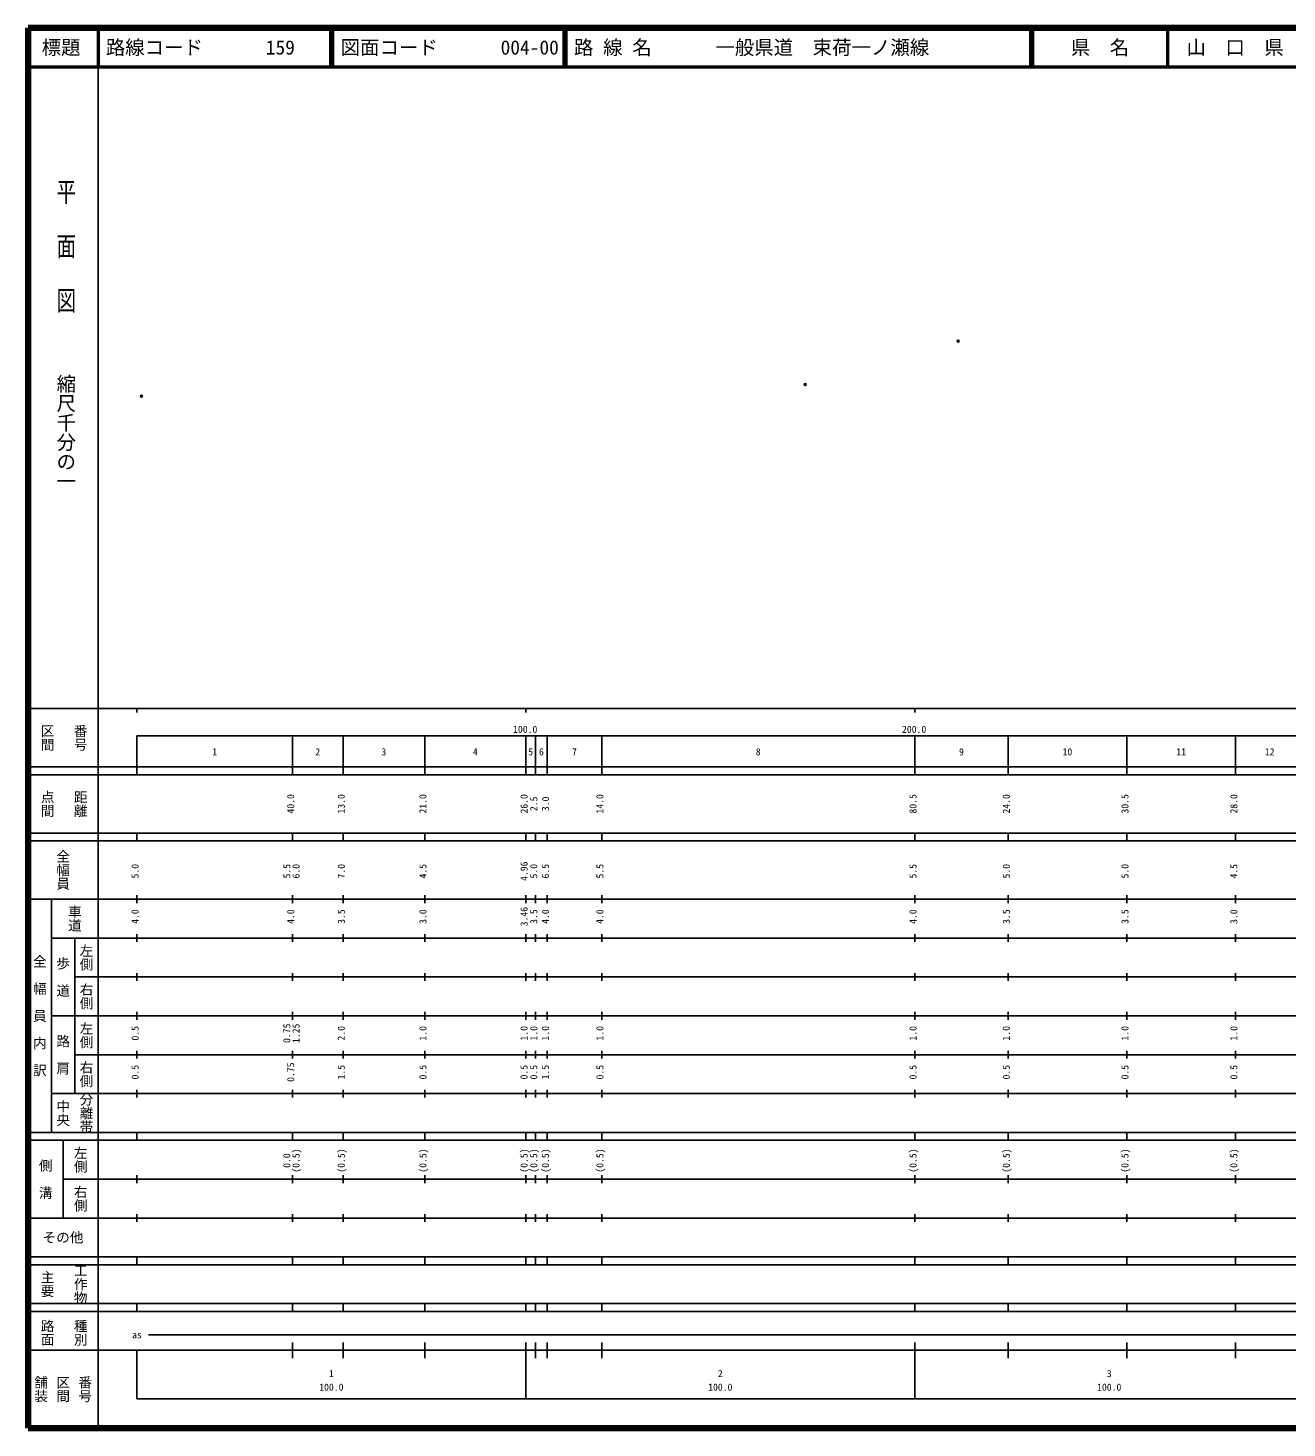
# Model space of a CAD drawing. Units: millimetres on the paper. Extents: x 40 to 680, y 20 to 380.
# Drawn here: x 40 to 363.7, y 20 to 380 of the extents above; entities that cross this region are included whole.
import ezdxf
from ezdxf.enums import TextEntityAlignment as Align

# ---------------------------------------------------------------- set-up
doc = ezdxf.new("R2010")
doc.units = ezdxf.units.MM
doc.header["$PDMODE"] = 32
doc.header["$PDSIZE"] = 0.5
doc.layers.add('M-OTRS', color=6, linetype='Continuous')
doc.layers.add('M-TTL-TXT', color=7, linetype='Continuous')
for name, color, linetype, lineweight in [('M-TTL', 2, 'Continuous', 140), ('M-TTL-BAND', 7, 'Continuous', 25), ('M-TTL-LINE', 7, 'Continuous', 50)]:
    doc.layers.add(name, color=color, linetype=linetype, lineweight=lineweight)
doc.styles.add('@ＭＳ ゴシック', font='')
doc.styles.add('ＭＳ ゴシック', font='')
doc.styles.get('@ＭＳ ゴシック').set_extended_font_data('@MS Gothic')
doc.styles.get('ＭＳ ゴシック').set_extended_font_data('MS Gothic')

msp = doc.modelspace()

# ---------------------------------------------------------------- linework, layer by layer
at = {"layer": 'M-OTRS'}
for p in [(279.133, 299.483), (239.85, 288.308), (69.183, 285.296)]:
    msp.add_point(p, dxfattribs=at)
at = {"layer": 'M-TTL'}
for p, q in [((40, 380), (40, 20)), ((680, 380), (40, 380)), ((40, 20), (680, 20))]:
    msp.add_line(p, q, dxfattribs=at)
at = {"layer": 'M-TTL-BAND'}
for p, q in [((58, 370), (58, 20)), ((40, 205), (579, 205)), ((68, 205), (68, 204)), ((168, 205), (168, 204)), ((268, 205), (268, 204)), ((68, 198), (579, 198)), ((68, 198), (68, 188)), ((108, 188), (108, 198)), ((121, 188), (121, 198)), ((142, 188), (142, 198)), ((168, 188), (168, 198)), ((170.5, 188), (170.5, 198)), ((173.5, 188), (173.5, 198)), ((187.5, 188), (187.5, 198)), ((268, 188), (268, 198)), ((292, 188), (292, 198)), ((322.5, 188), (322.5, 198)), ((350.5, 188), (350.5, 198)), ((40, 190), (579, 190)), ((40, 188), (579, 188)), ((40, 173), (579, 173)), ((68, 171), (68, 173)), ((108, 171), (108, 173)), ((121, 171), (121, 173)), ((142, 171), (142, 173)), ((168, 171), (168, 173)), ((170.5, 171), (170.5, 173)), ((173.5, 171), (173.5, 173)), ((187.5, 171), (187.5, 173)), ((268, 171), (268, 173)), ((292, 171), (292, 173)), ((322.5, 171), (322.5, 173)), ((350.5, 171), (350.5, 173)), ((40, 171), (579, 171)), ((40, 156), (579, 156)), ((46, 96), (46, 156)), ((68, 155), (68, 157)), ((108, 155), (108, 157)), ((121, 155), (121, 157)), ((142, 155), (142, 157)), ((168, 155), (168, 157)), ((170.5, 155), (170.5, 157)), ((173.5, 155), (173.5, 157)), ((187.5, 155), (187.5, 157)), ((268, 155), (268, 157)), ((292, 155), (292, 157)), ((322.5, 155), (322.5, 157)), ((350.5, 155), (350.5, 157)), ((46, 146), (579, 146)), ((52, 146), (52, 106)), ((68, 145), (68, 147)), ((108, 145), (108, 147)), ((121, 145), (121, 147)), ((142, 145), (142, 147)), ((168, 145), (168, 147)), ((170.5, 145), (170.5, 147)), ((173.5, 145), (173.5, 147)), ((187.5, 145), (187.5, 147)), ((268, 145), (268, 147)), ((292, 145), (292, 147)), ((322.5, 145), (322.5, 147)), ((350.5, 145), (350.5, 147)), ((68, 135), (68, 137)), ((108, 135), (108, 137)), ((121, 135), (121, 137)), ((142, 135), (142, 137)), ((168, 135), (168, 137)), ((170.5, 135), (170.5, 137)), ((173.5, 135), (173.5, 137)), ((187.5, 135), (187.5, 137)), ((268, 135), (268, 137)), ((292, 135), (292, 137)), ((322.5, 135), (322.5, 137)), ((350.5, 135), (350.5, 137)), ((52, 136), (579, 136)), ((46, 126), (579, 126)), ((68, 125), (68, 127)), ((108, 125), (108, 127)), ((121, 125), (121, 127)), ((142, 125), (142, 127)), ((168, 125), (168, 127)), ((170.5, 125), (170.5, 127)), ((173.5, 125), (173.5, 127)), ((187.5, 125), (187.5, 127)), ((268, 125), (268, 127)), ((292, 125), (292, 127)), ((322.5, 125), (322.5, 127)), ((350.5, 125), (350.5, 127)), ((52, 116), (579, 116)), ((68, 115), (68, 117)), ((108, 115), (108, 117)), ((121, 115), (121, 117)), ((142, 115), (142, 117)), ((168, 115), (168, 117)), ((170.5, 115), (170.5, 117)), ((173.5, 115), (173.5, 117)), ((187.5, 115), (187.5, 117)), ((268, 115), (268, 117)), ((292, 115), (292, 117)), ((322.5, 115), (322.5, 117)), ((350.5, 115), (350.5, 117)), ((46, 106), (579, 106)), ((68, 105), (68, 107)), ((108, 105), (108, 107)), ((121, 105), (121, 107)), ((142, 105), (142, 107)), ((168, 105), (168, 107)), ((170.5, 105), (170.5, 107)), ((173.5, 105), (173.5, 107)), ((187.5, 105), (187.5, 107)), ((268, 105), (268, 107)), ((292, 105), (292, 107)), ((322.5, 105), (322.5, 107)), ((350.5, 105), (350.5, 107)), ((40, 96), (579, 96)), ((40, 94), (579, 94)), ((49, 94), (49, 74)), ((68, 94), (68, 96)), ((108, 94), (108, 96)), ((121, 94), (121, 96)), ((142, 94), (142, 96)), ((168, 94), (168, 96)), ((170.5, 94), (170.5, 96)), ((173.5, 94), (173.5, 96)), ((187.5, 94), (187.5, 96)), ((268, 94), (268, 96)), ((292, 94), (292, 96)), ((322.5, 94), (322.5, 96)), ((350.5, 94), (350.5, 96)), ((49, 84), (579, 84)), ((68, 83), (68, 85)), ((108, 83), (108, 85)), ((121, 83), (121, 85)), ((142, 83), (142, 85)), ((168, 83), (168, 85)), ((170.5, 83), (170.5, 85)), ((173.5, 83), (173.5, 85)), ((187.5, 83), (187.5, 85)), ((268, 83), (268, 85)), ((292, 83), (292, 85)), ((322.5, 83), (322.5, 85)), ((350.5, 83), (350.5, 85)), ((40, 74), (579, 74)), ((68, 73), (68, 75)), ((108, 73), (108, 75)), ((121, 73), (121, 75)), ((142, 73), (142, 75)), ((168, 73), (168, 75)), ((170.5, 73), (170.5, 75)), ((173.5, 73), (173.5, 75)), ((187.5, 73), (187.5, 75)), ((268, 73), (268, 75)), ((292, 73), (292, 75)), ((322.5, 73), (322.5, 75)), ((350.5, 73), (350.5, 75)), ((40, 64), (579, 64)), ((40, 62), (579, 62)), ((68, 62), (68, 64)), ((108, 62), (108, 64)), ((121, 62), (121, 64)), ((142, 62), (142, 64)), ((168, 62), (168, 64)), ((170.5, 62), (170.5, 64)), ((173.5, 62), (173.5, 64)), ((187.5, 62), (187.5, 64)), ((268, 62), (268, 64)), ((292, 62), (292, 64)), ((322.5, 62), (322.5, 64)), ((350.5, 62), (350.5, 64)), ((40, 52), (579, 52)), ((68, 50), (68, 52)), ((108, 50), (108, 52)), ((121, 50), (121, 52)), ((142, 50), (142, 52)), ((168, 50), (168, 52)), ((170.5, 50), (170.5, 52)), ((173.5, 50), (173.5, 52)), ((187.5, 50), (187.5, 52)), ((268, 50), (268, 52)), ((292, 50), (292, 52)), ((322.5, 50), (322.5, 52)), ((350.5, 50), (350.5, 52)), ((40, 50), (579, 50)), ((71, 44), (538, 44)), ((40, 40), (579, 40)), ((68, 40), (68, 27.5)), ((108, 38), (108, 42)), ((121, 38), (121, 42)), ((142, 38), (142, 42)), ((168, 27.5), (168, 42)), ((170.5, 38), (170.5, 42)), ((173.5, 38), (173.5, 42)), ((187.5, 38), (187.5, 42)), ((268, 27.5), (268, 42)), ((292, 38), (292, 42)), ((322.5, 38), (322.5, 42)), ((350.5, 38), (350.5, 42)), ((68, 27.5), (579, 27.5))]:
    msp.add_line(p, q, dxfattribs=at)
at = {"layer": 'M-TTL-LINE'}
for p, q in [((58, 380), (58, 370)), ((117.75, 380), (117.75, 370)), ((118.25, 380), (118.25, 370)), ((177.75, 380), (177.75, 370)), ((178.25, 380), (178.25, 370)), ((297.75, 380), (297.75, 370)), ((298.25, 380), (298.25, 370)), ((333, 380), (333, 370)), ((40, 370), (680, 370))]:
    msp.add_line(p, q, dxfattribs=at)

# ---------------------------------------------------------------- texts
at = {"layer": 'M-TTL-BAND', "style": '@ＭＳ ゴシック', "width": 1.4}
msp.add_text('平  面  図', height=3.666, rotation=270, dxfattribs=at).set_placement((49.777, 306.475), align=Align.MIDDLE_RIGHT)
at = {"layer": 'M-TTL-BAND', "style": '@ＭＳ ゴシック'}
msp.add_text('縮尺千分の一', height=3.666, rotation=270, dxfattribs=at).set_placement((49.777, 261.03), align=Align.MIDDLE_RIGHT)
for s, p in [('区間', (45, 197.5)), ('番号', (53.5, 197.5)), ('点間', (45, 180.5)), ('距離', (53.5, 180.5)), ('全幅員', (49, 163.5)), ('車道', (52, 151)), ('左側', (55, 141)), ('全\u3000幅\u3000員\u3000内\u3000訳', (43, 126)), ('歩\u3000道', (49, 136)), ('右側', (55, 131)), ('左側', (55, 121)), ('路\u3000肩', (49, 116)), ('右側', (55, 111)), ('分離帯', (55, 101)), ('中央', (49, 101)), ('左側', (53.5, 89)), ('側\u3000溝', (44.5, 84)), ('右側', (53.5, 79)), ('工作物', (53.5, 57)), ('主要', (45, 57)), ('路面', (45, 44.5)), ('種別', (53.5, 44.5)), ('舗装', (43.333, 30)), ('区間', (49, 30)), ('番号', (54.667, 30))]:
    msp.add_text(s, height=2.566, rotation=270, dxfattribs=at).set_placement(p, align=Align.MIDDLE_CENTER)
at = {"layer": 'M-TTL-BAND', "style": 'ＭＳ ゴシック'}
for s, p in [('100.0', (167.844, 198.195)), ('200.0', (267.844, 198.195)), ('1', (88, 192.405)), ('2', (114.5, 192.405)), ('3', (131.5, 192.405)), ('4', (155, 192.405)), ('5', (169.25, 192.405)), ('6', (172, 192.405)), ('7', (180.5, 192.405)), ('8', (227.75, 192.405)), ('9', (280, 192.405)), ('10', (307.25, 192.405)), ('11', (336.5, 192.405)), ('12', (359.25, 192.405)), ('as', (68, 42.5)), ('1', (118, 32.523)), ('2', (218, 32.523)), ('3', (318, 32.523)), ('100.0', (118, 29.033)), ('100.0', (218, 29.033)), ('100.0', (318, 29.033))]:
    msp.add_text(s, height=1.833, dxfattribs=at).set_placement(p, align=Align.BOTTOM_CENTER)
for s, p in [('40.0', (109, 180.5)), ('13.0', (122, 180.5)), ('21.0', (143, 180.5)), ('26.0', (169, 180.5)), ('2.5', (171.5, 180.5)), ('3.0', (174.5, 180.5)), ('14.0', (188.5, 180.5)), ('80.5', (269, 180.5)), ('24.0', (293, 180.5)), ('30.5', (323.5, 180.5)), ('28.0', (351.5, 180.5)), ('5.0', (69, 163.174)), ('5.5', (108, 163.174)), ('6.0', (110.37, 163.174)), ('7.0', (122, 163.174)), ('4.5', (143, 163.174)), ('4.96', (169, 163.174)), ('5.0', (171.5, 163.174)), ('6.5', (174.5, 163.174)), ('5.5', (188.5, 163.174)), ('5.5', (269, 163.174)), ('5.0', (293, 163.174)), ('5.0', (323.5, 163.174)), ('4.5', (351.5, 163.174)), ('4.0', (69, 151.5)), ('4.0', (109, 151.5)), ('3.5', (122, 151.5)), ('3.0', (143, 151.5)), ('3.46', (169, 151.5)), ('3.5', (171.5, 151.5)), ('4.0', (174.5, 151.5)), ('4.0', (188.5, 151.5)), ('4.0', (269, 151.5)), ('3.5', (293, 151.5)), ('3.5', (323.5, 151.5)), ('3.0', (351.5, 151.5)), ('0.5', (69, 121.5)), ('0.75', (108, 121.5)), ('1.25', (110.37, 121.5)), ('2.0', (122, 121.5)), ('1.0', (143, 121.5)), ('1.0', (169, 121.5)), ('1.0', (171.5, 121.5)), ('1.0', (174.5, 121.5)), ('1.0', (188.5, 121.5)), ('1.0', (269, 121.5)), ('1.0', (293, 121.5)), ('1.0', (323.5, 121.5)), ('1.0', (351.5, 121.5)), ('0.5', (69, 111.5)), ('0.75', (109, 111.5)), ('1.5', (122, 111.5)), ('0.5', (143, 111.5)), ('0.5', (169, 111.5)), ('0.5', (171.5, 111.5)), ('1.5', (174.5, 111.5)), ('0.5', (188.5, 111.5)), ('0.5', (269, 111.5)), ('0.5', (293, 111.5)), ('0.5', (323.5, 111.5)), ('0.5', (351.5, 111.5)), ('0.0', (108, 88.764)), ('(0.5)', (110.37, 88.764)), ('(0.5)', (122, 88.764)), ('(0.5)', (143, 88.764)), ('(0.5)', (169, 88.764)), ('(0.5)', (171.5, 88.764)), ('(0.5)', (174.5, 88.764)), ('(0.5)', (188.5, 88.764)), ('(0.5)', (269, 88.764)), ('(0.5)', (293, 88.764)), ('(0.5)', (323.5, 88.764)), ('(0.5)', (351.5, 88.764))]:
    msp.add_text(s, height=1.833, rotation=90, dxfattribs=at).set_placement(p, align=Align.BOTTOM_CENTER)
msp.add_text('その他', height=2.566, dxfattribs=at).set_placement((49, 69), align=Align.MIDDLE_CENTER)
at = {"layer": 'M-TTL-TXT', "style": 'ＭＳ ゴシック'}
for s, p in [('標題', (48.5, 375)), ('県\u3000名', (315.625, 375)), ('山\u3000口\u3000県', (350.375, 375))]:
    msp.add_text(s, height=3.666, dxfattribs=at).set_placement(p, align=Align.MIDDLE_CENTER)
for s, p in [('路線コード', (60, 375)), ('159', (101.142, 375)), ('図面コード', (120.38, 375)), ('004-00', (161.521, 375)), ('路 線 名', (180.38, 375)), ('一般県道\u3000束荷一ノ瀬線', (216.734, 375))]:
    msp.add_text(s, height=3.666, dxfattribs=at).set_placement(p, align=Align.MIDDLE_LEFT)

doc.saveas('drawing.dxf')
